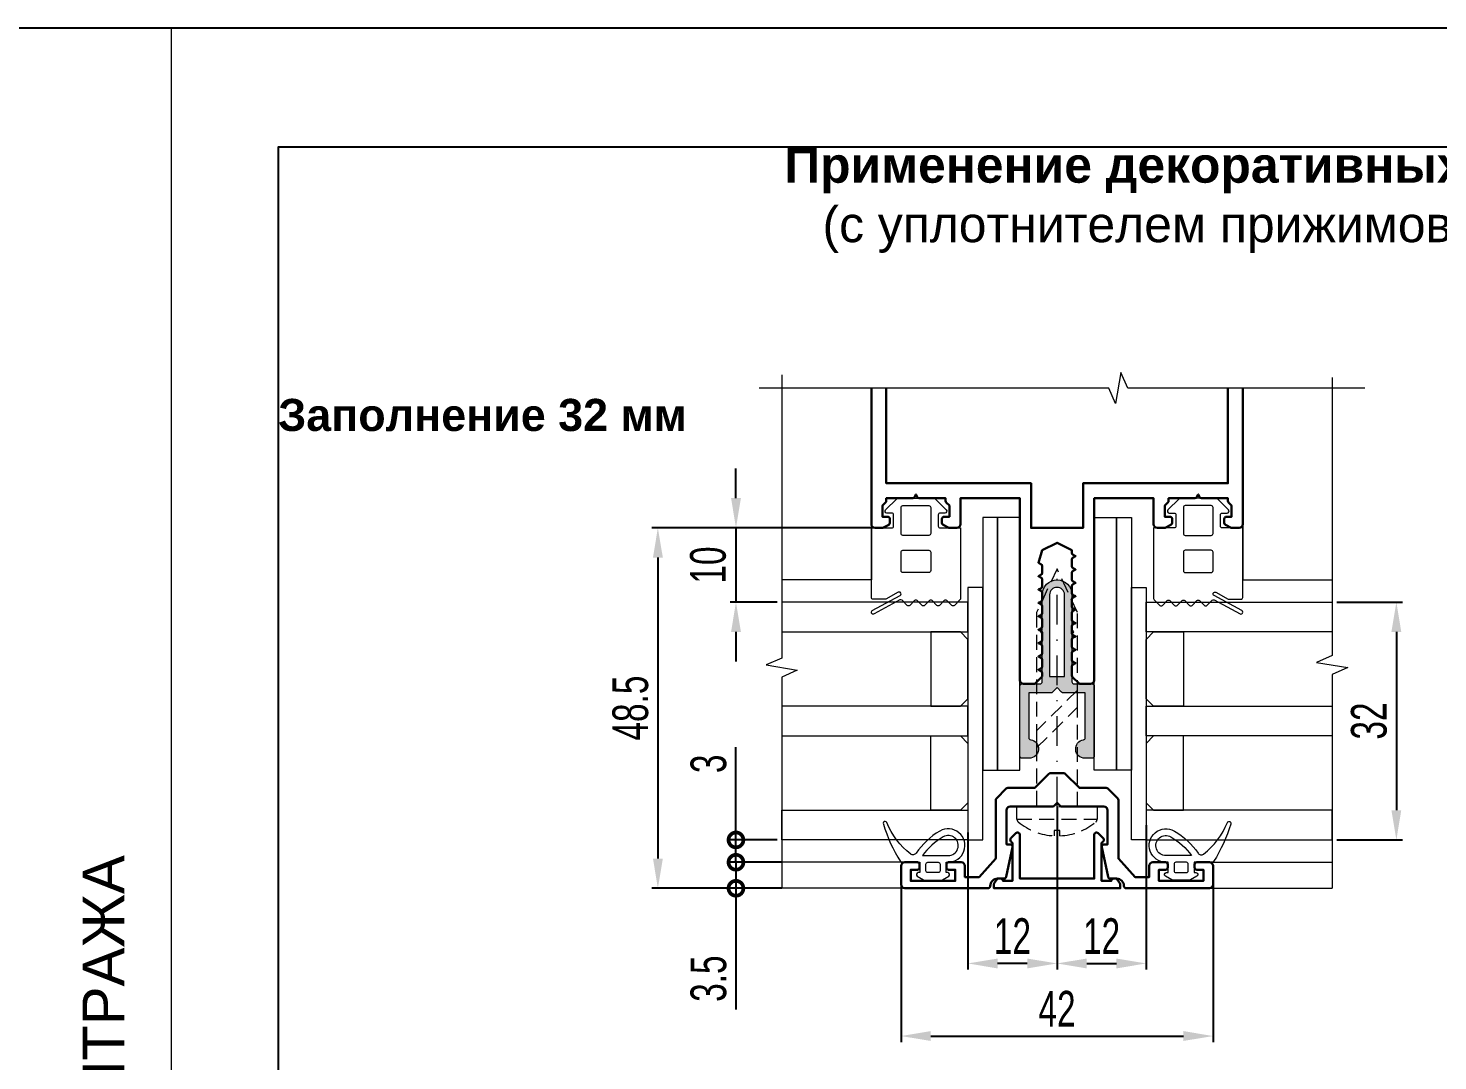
# Model space of a CAD drawing. Extents: x -37 to 8820, y -336 to 478.
# Drawn here: x 8194 to 8312.6, y 210.1 to 297 of the extents above; entities that cross this region are included whole.
import ezdxf
from ezdxf.enums import TextEntityAlignment as Align

# ---------------------------------------------------------------- set-up
doc = ezdxf.new("R2010")
doc.units = 0
doc.header["$LTSCALE"] = 5
doc.linetypes.add('DASHDOT', pattern=[1, 0.5, -0.25, 0, -0.25])
doc.linetypes.add('HIDDEN', pattern=[0.375, 0.25, -0.125])
doc.layers.get('0').update_dxf_attribs({"linetype": 'CONTINUOUS', "lineweight": 30})
doc.layers.get('DEFPOINTS').update_dxf_attribs({"linetype": 'CONTINUOUS'})
for name, color, linetype, lineweight in [('1', 6, 'DASHDOT', 13), ('2', 3, 'HIDDEN', 13), ('3', 1, 'CONTINUOUS', 20), ('Dimentions', 5, 'CONTINUOUS', 15), ('Glass', 5, 'CONTINUOUS', 20), ('Зигзаг', 1, 'CONTINUOUS', 15), ('Конструкции', 252, 'CONTINUOUS', 20), ('Подкладки', 1, 'CONTINUOUS', 20), ('Текстовый', 7, 'CONTINUOUS', 9), ('Уплотнители', 1, 'CONTINUOUS', 20), ('Штриховка', 1, 'CONTINUOUS', 5)]:
    doc.layers.add(name, color=color, linetype=linetype, lineweight=lineweight)
doc.layers.add('Скрытые', color=14, linetype='CONTINUOUS', plot=False)
doc.styles.add('3', font='RUSS.SHX', dxfattribs={"width": 0.7, "height": 3})
doc.styles.add('4', font='RUSS.shx', dxfattribs={"width": 0.7, "height": 3.5})
doc.styles.add('Каталожный', font='arial.ttf', dxfattribs={"height": 2.5})
doc.styles.add('Фирм', font='arial.ttf', dxfattribs={"height": 3.5})
doc.dimstyles.new('MX1_6', dxfattribs={"dimtxt": 3, "dimasz": 2.5, "dimexe": 0.5, "dimexo": 0, "dimgap": 0.8, "dimtad": 1, "dimlfac": 1.6, "dimdsep": 46, "dimtxsty": '3', "dimcen": 0, "dimclrd": 256, "dimclre": 256, "dimclrt": 256, "dimaunit": 1, "dimadec": 0, "dimazin": 0, "dimtfac": 1, "dimtmove": 0, "dimatfit": 1, "dimfxl": 1, "dimtvp": 1, "dimtolj": 1, "dimtzin": 0, "dimarcsym": 0})

# ---------------------------------------------------------------- blocks, each defined once
blk = doc.blocks.new('*D79')
at = {"layer": 'DEFPOINTS', "color": 0, "linetype": 'Continuous', "transparency": 16777216}
for p in [(8304.07, 248.72), (8304.07, 228.72), (8309.07, 228.72)]:
    blk.add_point(p, dxfattribs=at)
at = {"layer": 'Dimentions', "linetype": 'Continuous', "lineweight": -2, "transparency": 16777216}
for p, q in [((8304.07, 248.72), (8309.57, 248.72)), ((8309.07, 246.22), (8309.07, 231.22)), ((8304.07, 228.72), (8309.57, 228.72))]:
    blk.add_line(p, q, dxfattribs=at)
at = {"layer": 'Dimentions', "linetype": 'Continuous', "transparency": 16777216}
for points in [[(8308.65, 246.22), (8309.48, 246.22), (8309.07, 248.72)], [(8308.65, 231.22), (8309.48, 231.22), (8309.07, 228.72)]]:
    blk.add_solid(points, dxfattribs=at)
at = {"layer": 'Dimentions', "linetype": 'Continuous', "transparency": 16777216, "insert": (8306.77, 238.72), "char_height": 3, "attachment_point": 5, "rotation": 90, "style": '3'}
blk.add_mtext('\\A1;32', dxfattribs=at)
blk = doc.blocks.new('_DotSmall')
at = {"color": 0, "linetype": 'ByBlock', "const_width": 0.5}
blk.add_lwpolyline([(-0.0625, 0, 1), (0.0625, 0, 1)], format="xyb", close=True, dxfattribs=at)
blk = doc.blocks.new('*D80')
at = {"layer": 'DEFPOINTS', "color": 0, "linetype": 'Continuous', "transparency": 16777216}
for p in [(8256.98, 228.72), (8253.51, 226.84), (8257.37, 226.84)]:
    blk.add_point(p, dxfattribs=at)
at = {"layer": 'Dimentions', "linetype": 'Continuous', "lineweight": -2, "transparency": 16777216}
for p, q in [((8253.51, 228.72), (8253.51, 236.52)), ((8256.98, 228.72), (8253.01, 228.72)), ((8253.51, 226.84), (8253.51, 228.72)), ((8257.37, 226.84), (8253.01, 226.84)), ((8253.51, 226.84), (8253.51, 224.34))]:
    blk.add_line(p, q, dxfattribs=at)
at = {"layer": 'Dimentions', "linetype": 'Continuous', "lineweight": -2, "transparency": 16777216, "xscale": 2.5, "yscale": 2.5, "zscale": 2.5}
for p, rotation in [((8253.51, 228.72), 270), ((8253.51, 226.84), 90)]:
    blk.add_blockref('_DotSmall', p, dxfattribs=dict(at, rotation=rotation))
at = {"layer": 'Dimentions', "linetype": 'Continuous', "transparency": 16777216, "insert": (8251.21, 235.12), "char_height": 3, "attachment_point": 5, "rotation": 90, "style": '3'}
blk.add_mtext('\\A1;3', dxfattribs=at)
blk = doc.blocks.new('*D81')
at = {"layer": 'DEFPOINTS', "color": 0, "linetype": 'Continuous', "transparency": 16777216}
for p in [(8257.37, 226.84), (8253.51, 224.65), (8257.37, 224.65)]:
    blk.add_point(p, dxfattribs=at)
at = {"layer": 'Dimentions', "linetype": 'Continuous', "lineweight": -2, "transparency": 16777216}
for p, q in [((8253.51, 226.84), (8253.51, 229.34)), ((8257.37, 226.84), (8253.01, 226.84)), ((8253.51, 226.84), (8253.51, 224.65)), ((8257.37, 224.65), (8253.01, 224.65)), ((8253.51, 224.65), (8253.51, 214.45))]:
    blk.add_line(p, q, dxfattribs=at)
at = {"layer": 'Dimentions', "linetype": 'Continuous', "lineweight": -2, "transparency": 16777216, "xscale": 2.5, "yscale": 2.5, "zscale": 2.5}
for p, rotation in [((8253.51, 226.84), 270), ((8253.51, 224.65), 90)]:
    blk.add_blockref('_DotSmall', p, dxfattribs=dict(at, rotation=rotation))
at = {"layer": 'Dimentions', "linetype": 'Continuous', "transparency": 16777216, "insert": (8251.21, 217.05), "char_height": 3, "attachment_point": 5, "rotation": 90, "style": '3'}
blk.add_mtext('\\A1;3.5', dxfattribs=at)
blk = doc.blocks.new('*D82')
at = {"layer": 'DEFPOINTS', "color": 0, "linetype": 'Continuous', "transparency": 16777216}
for p in [(8264.9, 254.97), (8253.51, 248.72), (8256.98, 248.72)]:
    blk.add_point(p, dxfattribs=at)
at = {"layer": 'Dimentions', "linetype": 'Continuous', "lineweight": -2, "transparency": 16777216}
for p, q in [((8253.51, 257.47), (8253.51, 259.97)), ((8264.9, 254.97), (8253.01, 254.97)), ((8253.51, 254.97), (8253.51, 248.72)), ((8256.98, 248.72), (8253.01, 248.72)), ((8253.51, 246.22), (8253.51, 243.72))]:
    blk.add_line(p, q, dxfattribs=at)
at = {"layer": 'Dimentions', "linetype": 'Continuous', "transparency": 16777216}
for points in [[(8253.1, 257.47), (8253.93, 257.47), (8253.51, 254.97)], [(8253.1, 246.22), (8253.93, 246.22), (8253.51, 248.72)]]:
    blk.add_solid(points, dxfattribs=at)
at = {"layer": 'Dimentions', "linetype": 'Continuous', "transparency": 16777216, "insert": (8251.17, 251.84), "char_height": 3, "attachment_point": 5, "rotation": 90, "style": '3'}
blk.add_mtext('\\A1;10', dxfattribs=at)
blk = doc.blocks.new('*D83')
at = {"layer": 'DEFPOINTS', "color": 0, "linetype": 'Continuous', "transparency": 16777216}
for p in [(8257.19, 254.97), (8246.94, 224.65), (8257.37, 224.65)]:
    blk.add_point(p, dxfattribs=at)
at = {"layer": 'Dimentions', "linetype": 'Continuous', "lineweight": -2, "transparency": 16777216}
for p, q in [((8257.19, 254.97), (8246.44, 254.97)), ((8246.94, 252.47), (8246.94, 227.15)), ((8257.37, 224.65), (8246.44, 224.65))]:
    blk.add_line(p, q, dxfattribs=at)
at = {"layer": 'Dimentions', "linetype": 'Continuous', "transparency": 16777216}
for points in [[(8246.53, 252.47), (8247.36, 252.47), (8246.94, 254.97)], [(8246.53, 227.15), (8247.36, 227.15), (8246.94, 224.65)]]:
    blk.add_solid(points, dxfattribs=at)
at = {"layer": 'Dimentions', "linetype": 'Continuous', "transparency": 16777216, "insert": (8244.64, 239.81), "char_height": 3, "attachment_point": 5, "rotation": 90, "style": '3'}
blk.add_mtext('\\A1;48.5', dxfattribs=at)
blk = doc.blocks.new('*D175')
at = {"layer": 'DEFPOINTS', "color": 0, "transparency": 16777216}
for p in [(8280.52, 231.53), (8273.02, 229.34), (8273.02, 218.33)]:
    blk.add_point(p, dxfattribs=at)
at = {"layer": 'Dimentions', "lineweight": -2, "transparency": 16777216}
for p, q in [((8280.52, 231.53), (8280.52, 217.83)), ((8273.02, 229.34), (8273.02, 217.83)), ((8278.02, 218.33), (8275.52, 218.33))]:
    blk.add_line(p, q, dxfattribs=at)
at = {"layer": 'Dimentions', "transparency": 16777216}
for points in [[(8275.52, 218.74), (8275.52, 217.91), (8273.02, 218.33)], [(8278.02, 218.74), (8278.02, 217.91), (8280.52, 218.33)]]:
    blk.add_solid(points, dxfattribs=at)
at = {"layer": 'Dimentions', "transparency": 16777216, "insert": (8276.77, 220.63), "char_height": 3, "attachment_point": 5, "style": '3'}
blk.add_mtext('\\A1;12', dxfattribs=at)
blk = doc.blocks.new('*D176')
at = {"layer": 'DEFPOINTS', "color": 0, "transparency": 16777216}
for p in [(8280.52, 231.53), (8288.02, 229.97), (8288.02, 218.33)]:
    blk.add_point(p, dxfattribs=at)
at = {"layer": 'Dimentions', "lineweight": -2, "transparency": 16777216}
for p, q in [((8280.52, 231.53), (8280.52, 217.83)), ((8288.02, 229.97), (8288.02, 217.83)), ((8283.02, 218.33), (8285.52, 218.33))]:
    blk.add_line(p, q, dxfattribs=at)
at = {"layer": 'Dimentions', "transparency": 16777216}
for points in [[(8283.02, 218.74), (8283.02, 217.91), (8280.52, 218.33)], [(8285.52, 218.74), (8285.52, 217.91), (8288.02, 218.33)]]:
    blk.add_solid(points, dxfattribs=at)
at = {"layer": 'Dimentions', "transparency": 16777216, "insert": (8284.27, 220.63), "char_height": 3, "attachment_point": 5, "style": '3'}
blk.add_mtext('\\A1;12', dxfattribs=at)
blk = doc.blocks.new('*D177')
at = {"layer": 'DEFPOINTS', "color": 0, "transparency": 16777216}
for p in [(8267.4, 224.97), (8293.65, 224.97), (8293.65, 212.22)]:
    blk.add_point(p, dxfattribs=at)
at = {"layer": 'Dimentions', "lineweight": -2, "transparency": 16777216}
for p, q in [((8267.4, 224.97), (8267.4, 211.72)), ((8293.65, 224.97), (8293.65, 211.72)), ((8269.9, 212.22), (8291.15, 212.22))]:
    blk.add_line(p, q, dxfattribs=at)
at = {"layer": 'Dimentions', "transparency": 16777216}
for points in [[(8269.9, 212.64), (8269.9, 211.81), (8267.4, 212.22)], [(8291.15, 212.64), (8291.15, 211.81), (8293.65, 212.22)]]:
    blk.add_solid(points, dxfattribs=at)
at = {"layer": 'Dimentions', "transparency": 16777216, "insert": (8280.52, 214.52), "char_height": 3, "attachment_point": 5, "style": '3'}
blk.add_mtext('\\A1;42', dxfattribs=at)
blk = doc.blocks.new('KP45571')
at = {"lineweight": -2, "flags": 128}
blk.add_lwpolyline([(6.21, -5.01, -0.414214), (6.21, -5.44), (5.54, -6.11, -0.668179), (5, -5.88), (5, 0), (-5, 0), (-5, -5.88, -0.668179), (-5.54, -6.11), (-6.21, -5.44, -0.414214), (-6.21, -5.01), (-6, -4.8), (-6, 0.3), (-7.3, 0.3), (-7.3, 0.3, -0.414214), (-7.6, 0), (-8, 0), (-8.5, 0.7), (-8.5, 1.3), (8.5, 1.3), (8.5, 0.7), (8, 0), (7.6, 0, -0.414214), (7.3, 0.3), (6, 0.3), (6, -4.8)], format="xyb", close=True, dxfattribs=at)
at = {"layer": '3', "style": '4', "width": 0.7, "flags": 3}
blk.add_attdef('КП45571', (0, 1.3), '', height=3.5, dxfattribs=at)

msp = doc.modelspace()

# ---------------------------------------------------------------- hatches: boundary and pattern name
at = {"layer": 'Штриховка'}
h = msp.add_hatch(color=256, dxfattribs=at)
h.dxf.hatch_style = 1
edge = h.paths.add_edge_path(flags=16)
edge.add_line((8281.1492, 242.4651), (8281.1492, 249.3401))
edge.add_arc((8280.5242, 249.3401), 0.625, 0, 180)
edge.add_line((8279.8992, 249.3401), (8279.8992, 242.4651))
edge.add_line((8279.8992, 242.4651), (8281.1492, 242.4651))
edge = h.paths.add_edge_path()
edge.add_arc((8278.1804, 236.3713), 0.7812, -90, 80.718201, ccw=False)
edge.add_line((8278.1804, 235.5901), (8277.5867, 235.5901))
edge.add_arc((8277.5867, 235.7776), 0.1875, 180, 270, ccw=False)
edge.add_line((8277.3992, 235.7776), (8277.3992, 241.6526))
edge.add_arc((8277.5867, 241.6526), 0.1875, 90, 180, ccw=False)
edge.add_line((8277.5867, 241.8401), (8279.0867, 241.8401))
edge.add_arc((8279.0867, 242.0276), 0.1875, 270, 360)
edge.add_line((8279.2742, 242.0276), (8279.2742, 246.0901))
edge.add_arc((8279.2742, 246.2151), 0.125, 90, 270, ccw=False)
edge.add_line((8279.2742, 246.3401), (8279.2742, 249.3401))
edge.add_arc((8280.5242, 249.3401), 1.25, 0, 180, ccw=False)
edge.add_line((8281.7742, 249.3401), (8281.7742, 246.3401))
edge.add_arc((8281.7742, 246.2151), 0.125, -90, 90, ccw=False)
edge.add_line((8281.7742, 246.0901), (8281.7742, 242.0276))
edge.add_arc((8281.9617, 242.0276), 0.1875, 180, 270)
edge.add_line((8281.9617, 241.8401), (8283.4617, 241.8401))
edge.add_arc((8283.4617, 241.6526), 0.1875, 0, 90, ccw=False)
edge.add_line((8283.6492, 241.6526), (8283.6492, 235.7776))
edge.add_arc((8283.4617, 235.7776), 0.1875, -90, 0, ccw=False)
edge.add_line((8283.4617, 235.5901), (8282.8679, 235.5901))
edge.add_arc((8282.8679, 236.3713), 0.7812, 99.281799, 270, ccw=False)
edge.add_arc((8282.7117, 237.3274), 0.1875, 279.281799, 360)
edge.add_line((8282.8992, 237.3274), (8282.8992, 241.0901))
edge.add_line((8282.8992, 241.0901), (8281.0393, 241.0901))
edge.add_arc((8281.0393, 241.2776), 0.1875, 225, 270, ccw=False)
edge.add_line((8280.9067, 241.145), (8280.5242, 241.5276))
edge.add_line((8280.5242, 241.5276), (8280.1416, 241.145))
edge.add_arc((8280.009, 241.2776), 0.1875, 270, 315, ccw=False)
edge.add_line((8280.009, 241.0901), (8278.1492, 241.0901))
edge.add_line((8278.1492, 241.0901), (8278.1492, 237.3274))
edge.add_arc((8278.3367, 237.3274), 0.1875, 180, 260.718201)

# ---------------------------------------------------------------- linework, layer by layer
msp.add_lwpolyline([(8264.8992, 266.7289), (8264.8992, 255.2776, 0.41421356), (8265.2117, 254.9651), (8265.7924, 254.9651, 0.11643382), (8265.8762, 254.9849), (8266.358, 255.2258, 0.28407904), (8266.4617, 255.3935), (8266.4617, 255.7151, 0.41421356), (8266.2742, 255.9026), (8265.8367, 255.9026), (8265.8367, 256.8401), (8266.0942, 257.0977, 0.19891237), (8266.1492, 257.2303), (8266.1492, 257.4651), (8268.377, 257.4651, 0.28407904), (8268.5447, 257.5687), (8268.6492, 257.7776), (8268.7536, 257.5687, 0.28407904), (8268.9213, 257.4651), (8271.1492, 257.4651), (8271.1492, 257.2303, 0.19891237), (8271.2041, 257.0977), (8271.4617, 256.8401), (8271.4617, 255.9026), (8271.0242, 255.9026, 0.41421356), (8270.8367, 255.7151), (8270.8367, 255.3935, 0.28407904), (8270.9403, 255.2258), (8271.4221, 254.9849, 0.11643382), (8271.5059, 254.9651), (8272.0867, 254.9651, 0.41421356), (8272.3992, 255.2776), (8272.3992, 257.4651), (8277.3992, 257.4651), (8277.3992, 242.1526, 0.41421356), (8277.7117, 241.8401), (8278.5715, 241.8401, 0.19891237), (8278.7041, 241.895), (8279.2192, 242.4102, 0.19891237), (8279.2742, 242.5428), (8279.2742, 242.7555, 0.28407904), (8279.1705, 242.9232), (8278.9617, 243.0276), (8279.1705, 243.132, 0.28407904), (8279.2742, 243.2997), (8279.2742, 243.8805, 0.28407904), (8279.1705, 244.0482), (8278.9617, 244.1526), (8279.1705, 244.257, 0.28407904), (8279.2742, 244.4247), (8279.2742, 245.0055, 0.28407904), (8279.1705, 245.1732), (8278.9617, 245.2776), (8279.1705, 245.382, 0.28407904), (8279.2742, 245.5497), (8279.2742, 246.1305, 0.28407904), (8279.1705, 246.2982), (8278.9617, 246.4026), (8279.1705, 246.507, 0.28407904), (8279.2742, 246.6747), (8279.2742, 247.2555, 0.28407904), (8279.1705, 247.4232), (8278.9617, 247.5276), (8279.1705, 247.632, 0.28407904), (8279.2742, 247.7997), (8279.2742, 248.3805, 0.28407904), (8279.1705, 248.5482), (8278.9617, 248.6526), (8279.1705, 248.757, 0.28407904), (8279.2742, 248.9247), (8279.2742, 249.5055, 0.28407904), (8279.1705, 249.6732), (8278.9617, 249.7776), (8279.1705, 249.882, 0.28407904), (8279.2742, 250.0497), (8279.2742, 250.6305, 0.28407904), (8279.1705, 250.7982), (8278.9617, 250.9026), (8279.1705, 251.007, 0.28407904), (8279.2742, 251.1747), (8279.2742, 251.7555, 0.28407904), (8279.1705, 251.9232), (8278.9617, 252.0276), (8279.2742, 253.0901), (8280.5242, 253.7151), (8281.7742, 253.0901), (8281.7742, 252.8622, 0.28407904), (8281.8778, 252.6945), (8282.0867, 252.5901), (8281.8778, 252.4857, 0.28407904), (8281.7742, 252.318), (8281.7742, 251.7372, 0.28407904), (8281.8778, 251.5695), (8282.0867, 251.4651), (8281.8778, 251.3607, 0.28407904), (8281.7742, 251.193), (8281.7742, 250.6122, 0.28407904), (8281.8778, 250.4445), (8282.0867, 250.3401), (8281.8778, 250.2357, 0.28407904), (8281.7742, 250.068), (8281.7742, 249.4872, 0.28407904), (8281.8778, 249.3195), (8282.0867, 249.2151), (8281.8778, 249.1107, 0.28407904), (8281.7742, 248.943), (8281.7742, 248.3622, 0.28407904), (8281.8778, 248.1945), (8282.0867, 248.0901), (8281.8778, 247.9857, 0.28407904), (8281.7742, 247.818), (8281.7742, 247.2372, 0.28407904), (8281.8778, 247.0695), (8282.0867, 246.9651), (8281.8778, 246.8607, 0.28407904), (8281.7742, 246.693), (8281.7742, 246.1122, 0.28407904), (8281.8778, 245.9445), (8282.0867, 245.8401), (8281.8778, 245.7357, 0.28407904), (8281.7742, 245.568), (8281.7742, 244.9872, 0.28407904), (8281.8778, 244.8195), (8282.0867, 244.7151), (8281.8778, 244.6107, 0.28407904), (8281.7742, 244.443), (8281.7742, 243.8622, 0.28407904), (8281.8778, 243.6945), (8282.0867, 243.5901), (8281.8778, 243.4857, 0.28407904), (8281.7742, 243.318), (8281.7742, 242.5428, 0.19891237), (8281.8291, 242.4102), (8282.3442, 241.895, 0.19891237), (8282.4768, 241.8401), (8283.3367, 241.8401, 0.41421356), (8283.6492, 242.1526), (8283.6492, 257.4651), (8288.6492, 257.4651), (8288.6492, 255.2776, 0.41421356), (8288.9617, 254.9651), (8289.5424, 254.9651, 0.11643382), (8289.6262, 254.9849), (8290.108, 255.2258, 0.28407904), (8290.2117, 255.3935), (8290.2117, 255.7151, 0.41421356), (8290.0242, 255.9026), (8289.5867, 255.9026), (8289.5867, 256.8401), (8289.8442, 257.0977, 0.19891237), (8289.8992, 257.2303), (8289.8992, 257.4651), (8292.127, 257.4651, 0.28407904), (8292.2947, 257.5687), (8292.3992, 257.7776), (8292.5036, 257.5687, 0.28407904), (8292.6713, 257.4651), (8294.8992, 257.4651), (8294.8992, 257.2303, 0.19891237), (8294.9541, 257.0977), (8295.2117, 256.8401), (8295.2117, 255.9026), (8294.7742, 255.9026, 0.41421356), (8294.5867, 255.7151), (8294.5867, 255.3935, 0.28407904), (8294.6903, 255.2258), (8295.1721, 254.9849, 0.11643382), (8295.2559, 254.9651), (8295.8367, 254.9651, 0.41421356), (8296.1492, 255.2776), (8296.1492, 266.7289)], format="xyb")
msp.add_lwpolyline([(8266.1492, 266.7289), (8266.1492, 258.7151), (8278.3367, 258.7151), (8278.3367, 254.9651), (8282.7117, 254.9651), (8282.7117, 258.7151), (8294.8992, 258.7151), (8294.8992, 266.7289)])
msp.add_lwpolyline([(8272.4617, 226.8401), (8271.3992, 226.8401, 0.41421356), (8271.2117, 226.6526), (8271.2117, 226.4026, 0.41421356), (8271.3992, 226.2151), (8271.9617, 226.2151), (8271.9617, 225.2776), (8268.2117, 225.2776), (8268.2117, 226.2151), (8268.7742, 226.2151, 0.41421356), (8268.9617, 226.4026), (8268.9617, 226.6526, 0.41421356), (8268.7742, 226.8401), (8267.7117, 226.8401, 0.41421356), (8267.3992, 226.5276), (8267.3992, 224.9651, 0.41421356), (8267.7117, 224.6526), (8274.7117, 224.6526, 0.41421356), (8274.8992, 224.8401, -0.41421356), (8275.5242, 225.4651), (8276.0553, 225.4651, 0.35411857), (8276.2387, 225.6136), (8276.7701, 228.1136, 0.47697553), (8276.5867, 228.3401), (8276.2742, 228.3401), (8276.2742, 231.2151, -0.41421356), (8276.5867, 231.5276), (8280.134, 231.5276, 0.19891237), (8280.2666, 231.5825), (8280.5242, 231.8401), (8280.7817, 231.5825, 0.19891237), (8280.9143, 231.5276), (8284.4617, 231.5276, -0.41421356), (8284.7742, 231.2151), (8284.7742, 228.3401), (8284.4617, 228.3401, 0.47697553), (8284.2782, 228.1136), (8284.8096, 225.6136, 0.35411857), (8284.993, 225.4651), (8285.5242, 225.4651, -0.41421356), (8286.1492, 224.8401, 0.41421356), (8286.3367, 224.6526), (8293.3367, 224.6526, 0.41421356), (8293.6492, 224.9651), (8293.6492, 226.5276, 0.41421356), (8293.3367, 226.8401), (8292.2742, 226.8401, 0.41421356), (8292.0867, 226.6526), (8292.0867, 226.4026, 0.41421356), (8292.2742, 226.2151), (8292.8367, 226.2151), (8292.8367, 225.2776), (8289.0867, 225.2776), (8289.0867, 226.2151), (8289.6492, 226.2151, 0.41421356), (8289.8367, 226.4026), (8289.8367, 226.6526, 0.41421356), (8289.6492, 226.8401), (8288.5867, 226.8401, 0.41421356), (8288.2742, 226.5276), (8288.2742, 225.5901), (8287.0867, 225.59), (8285.6804, 227.1526), (8285.6804, 232.0749, 0.19891237), (8285.6255, 232.2075), (8284.7978, 233.0352, 0.19891237), (8284.6652, 233.0901), (8282.3992, 233.0901), (8281.2041, 234.2852, 0.19891237), (8281.0715, 234.3401), (8279.9768, 234.3401, 0.19891237), (8279.8442, 234.2852), (8278.6492, 233.0901), (8276.3831, 233.0901, 0.19891237), (8276.2505, 233.0352), (8275.4228, 232.2075, 0.19891237), (8275.3679, 232.0749), (8275.3679, 227.1526), (8273.9617, 225.5901), (8272.7742, 225.5901), (8272.7742, 226.5276, 0.41421356)], format="xyb", close=True)
at = {"layer": '1'}
msp.add_line((8280.5242, 231.5276), (8280.5242, 251.5276), dxfattribs=at)
at = {"layer": '2'}
msp.add_line((8277.1492, 230.4715), (8283.8992, 230.4715), dxfattribs=at)
for points in [[(8282.2429, 231.5276), (8282.2429, 247.8417), (8280.5242, 251.5276), (8278.8054, 247.8417), (8278.8054, 231.5276)], [(8278.8054, 236.4559), (8282.2429, 239.8934), (8282.2429, 241.3256), (8278.8054, 237.8881)]]:
    msp.add_lwpolyline(points, close=True, dxfattribs=at)
msp.add_lwpolyline([(8280.2785, 229.0647, -0.16184886), (8277.2628, 230.2305, -0.22388754), (8277.1492, 230.4715), (8277.1492, 231.5276), (8283.8992, 231.5276), (8283.8992, 230.4715, -0.22388754), (8283.7855, 230.2305, -0.16184886), (8280.7698, 229.0647), (8280.7698, 229.5024), (8280.2785, 229.5024)], format="xyb", close=True, dxfattribs=at)
at = {"layer": '3'}
for points in [[(8266.2005, 230.1792, 1.0422603), (8265.9155, 230.0517, 0.06938651), (8267.3527, 226.9123, 0.25612166), (8267.4845, 226.8401), (8268.9929, 226.8401), (8268.9929, 225.9651), (8268.8367, 225.9651, 0.76732699), (8268.7585, 225.6735), (8269.2998, 225.361, 0.1316525), (8269.3779, 225.3401), (8270.7954, 225.3401, 0.1316525), (8270.8735, 225.361), (8271.4148, 225.6735, 0.76732699), (8271.3367, 225.9651), (8271.1804, 225.9651), (8271.1804, 226.8401), (8271.3679, 226.8401, 1.30631166), (8270.6592, 229.461, 0.11066769), (8268.6568, 227.6007, -0.42927293), (8268.2093, 227.5294, -0.13544749)], [(8294.8478, 230.1792, -1.0422603), (8295.1328, 230.0517, -0.06938651), (8293.6956, 226.9123, -0.25612166), (8293.5638, 226.8401), (8292.0554, 226.8401), (8292.0554, 225.9651), (8292.2117, 225.9651, -0.76732699), (8292.2898, 225.6735), (8291.7485, 225.361, -0.1316525), (8291.6704, 225.3401), (8290.2529, 225.3401, -0.1316525), (8290.1748, 225.361), (8289.6335, 225.6735, -0.76732699), (8289.7117, 225.9651), (8289.8679, 225.9651), (8289.8679, 226.8401), (8289.6804, 226.8401, -1.30631166), (8290.3891, 229.461, -0.11066769), (8292.3915, 227.6007, 0.42927293), (8292.839, 227.5294, 0.13544749)], [(8271.3679, 227.4026, 1.30631166), (8270.9427, 228.9751, 0.10411857), (8269.2054, 227.4026)], [(8289.6804, 227.4026, -1.30631166), (8290.1056, 228.9751, -0.10411857), (8291.8429, 227.4026)], [(8269.6492, 226.8401), (8270.5242, 226.8401, -0.41421356), (8270.6804, 226.6838), (8270.6804, 226.1213, -0.41421356), (8270.5242, 225.9651), (8269.6492, 225.9651, -0.41421356), (8269.4929, 226.1213), (8269.4929, 226.6838, -0.41421356)], [(8291.3992, 226.8401), (8290.5242, 226.8401, 0.41421356), (8290.3679, 226.6838), (8290.3679, 226.1213, 0.41421356), (8290.5242, 225.9651), (8291.3992, 225.9651, 0.41421356), (8291.5554, 226.1213), (8291.5554, 226.6838, 0.41421356)]]:
    msp.add_lwpolyline(points, format="xyb", close=True, dxfattribs=at)
at = {"layer": 'Dimentions', "linetype": 'Continuous'}
msp.add_line((8206, 297), (8206, 0), dxfattribs=at)
at = {"layer": 'Glass'}
for points in [[(8257.3689, 246.2151), (8273.0242, 246.2151), (8273.0242, 248.7151), (8257.3689, 248.7151)], [(8303.6794, 246.2151), (8288.0242, 246.2151), (8288.0242, 248.7151), (8303.6794, 248.7151)], [(8273.0242, 240.5901), (8273.0242, 245.5901), (8272.3992, 246.2151), (8269.8992, 246.2151), (8269.8992, 239.9651), (8272.3992, 239.9651)], [(8288.0242, 240.5901), (8288.0242, 245.5901), (8288.6492, 246.2151), (8291.1492, 246.2151), (8291.1492, 239.9651), (8288.6492, 239.9651)], [(8257.3689, 237.4651), (8273.0242, 237.4651), (8273.0242, 239.9651), (8257.3689, 239.9651)], [(8303.6794, 237.4651), (8288.0242, 237.4651), (8288.0242, 239.9651), (8303.6794, 239.9651)], [(8273.0242, 236.8401), (8273.0242, 231.8401), (8272.3992, 231.2151), (8269.8992, 231.2151), (8269.8992, 237.4651), (8272.3992, 237.4651)], [(8288.0242, 236.8401), (8288.0242, 231.8401), (8288.6492, 231.2151), (8291.1492, 231.2151), (8291.1492, 237.4651), (8288.6492, 237.4651)], [(8257.3689, 231.2151), (8273.0242, 231.2151), (8273.0242, 228.7151), (8257.3689, 228.7151)], [(8303.6794, 231.2151), (8288.0242, 231.2151), (8288.0242, 228.7151), (8303.6794, 228.7151)]]:
    msp.add_lwpolyline(points, close=True, dxfattribs=at)
at = {"layer": 'Зигзаг'}
for points in [[(8306.4079, 266.7289), (8286.4668, 266.7289), (8285.8859, 268.0468), (8285.4503, 265.4341), (8284.8678, 266.7289), (8255.4684, 266.7289)], [(8257.3689, 267.8343), (8257.3689, 244.0202), (8256.051, 243.4394), (8258.6637, 243.0037), (8257.3689, 242.4212), (8257.3689, 224.6526)], [(8303.6794, 267.6273), (8303.6794, 244.2273), (8302.3615, 243.6464), (8304.9742, 243.2108), (8303.6794, 242.6283), (8303.6794, 224.6526)]]:
    msp.add_lwpolyline(points, dxfattribs=at)
at = {"layer": 'Конструкции'}
for p, q in [((8267.7117, 226.8401), (8257.3689, 226.8401)), ((8293.3367, 226.8401), (8303.6794, 226.8401)), ((8267.7117, 224.6526), (8257.3689, 224.6526)), ((8293.3367, 224.6526), (8303.6794, 224.6526))]:
    msp.add_line(p, q, dxfattribs=at)
for points in [[(8264.8992, 266.7289), (8264.8992, 250.5901), (8257.3689, 250.5901)], [(8296.1492, 266.7289), (8296.1492, 250.5901), (8303.6794, 250.5901)]]:
    msp.add_lwpolyline(points, dxfattribs=at)
at = {"layer": 'Подкладки'}
for points in [[(8275.5242, 255.8401), (8274.2742, 255.8401), (8274.2742, 234.5901), (8275.5242, 234.5901)], [(8277.3992, 255.8401), (8275.5242, 255.8401), (8275.5242, 234.5901), (8277.3992, 234.5901)], [(8283.6492, 255.8401), (8285.5242, 255.8401), (8285.5242, 234.5901), (8283.6492, 234.5901)], [(8285.5242, 255.8401), (8286.7742, 255.8401), (8286.7742, 234.5901), (8285.5242, 234.5901)], [(8274.2742, 249.9651), (8273.0242, 249.9651), (8273.0242, 228.7151), (8274.2742, 228.7151)], [(8286.7742, 249.9651), (8288.0242, 249.9651), (8288.0242, 228.7151), (8286.7742, 228.7151)]]:
    msp.add_lwpolyline(points, close=True, dxfattribs=at)
for points in [[(8278.3064, 237.1424, -0.92211283), (8278.1804, 235.5901), (8277.5867, 235.5901, -0.41421356), (8277.3992, 235.7776), (8277.3992, 241.6526, -0.41421356), (8277.5867, 241.8401), (8279.0867, 241.8401, 0.41421356), (8279.2742, 242.0276), (8279.2742, 246.0901, -1), (8279.2742, 246.3401), (8279.2742, 249.3401, -1), (8281.7742, 249.3401), (8281.7742, 246.3401, -1), (8281.7742, 246.0901), (8281.7742, 242.0276, 0.41421356), (8281.9617, 241.8401), (8283.4617, 241.8401, -0.41421356), (8283.6492, 241.6526), (8283.6492, 235.7776, -0.41421356), (8283.4617, 235.5901), (8282.8679, 235.5901, -0.92211283), (8282.7419, 237.1424, 0.36752318), (8282.8992, 237.3274), (8282.8992, 241.0901), (8281.0393, 241.0901, -0.19891237), (8280.9067, 241.145), (8280.5242, 241.5276), (8280.1416, 241.145, -0.19891237), (8280.009, 241.0901), (8278.1492, 241.0901), (8278.1492, 237.3274, 0.36752318)], [(8281.1492, 242.4651), (8281.1492, 249.3401, 1), (8279.8992, 249.3401), (8279.8992, 242.4651)]]:
    msp.add_lwpolyline(points, format="xyb", close=True, dxfattribs=at)
at = {"layer": 'Скрытые', "linetype": 'Continuous'}
for points in [[(8400, 297), (8190, 297), (8190, 0), (8400, 0)], [(8380, 10), (8380, 287), (8215, 287), (8215, 10)]]:
    msp.add_lwpolyline(points, close=True, dxfattribs=at)
at = {"layer": 'Уплотнители'}
for points in [[(8267.1684, 249.5509), (8266.1233, 248.984, -0.12491271), (8266.0488, 248.9651), (8265.0554, 248.9651, -0.41421356), (8264.8992, 249.1213), (8264.8992, 254.9651), (8266.6179, 254.9651, 0.41421356), (8266.7742, 255.1213), (8266.7742, 256.0588, 0.41421356), (8266.6179, 256.2151), (8266.2117, 256.2151, -0.66858666), (8266.1013, 256.4819), (8267.0409, 257.4194, -0.19861919), (8267.1513, 257.4651), (8270.147, 257.4651, -0.19861919), (8270.2574, 257.4194), (8271.197, 256.4819, -0.66858666), (8271.0867, 256.2151), (8270.6804, 256.2151, 0.41421356), (8270.5242, 256.0588), (8270.5242, 255.1213, 0.41421356), (8270.6804, 254.9651), (8272.3992, 254.9651), (8272.3992, 249.0298, -0.19891237), (8272.3534, 248.9193), (8271.8846, 248.4506, -0.41421356), (8271.6637, 248.4506), (8271.2596, 248.8546, 0.41421356), (8271.0387, 248.8546), (8270.6346, 248.4506, -0.41421356), (8270.4137, 248.4506), (8270.0096, 248.8546, 0.41421356), (8269.7887, 248.8546), (8269.3846, 248.4506, -0.41421356), (8269.1637, 248.4506), (8268.7596, 248.8546, 0.41421356), (8268.5387, 248.8546), (8268.1346, 248.4506, -0.41421356), (8267.9137, 248.4506), (8267.4816, 248.8826, 0.33207606), (8267.2966, 248.9095), (8265.1299, 247.734, -1), (8264.9809, 248.0087), (8267.3174, 249.2763, 1)], [(8293.8799, 249.5509), (8294.925, 248.984, 0.12491271), (8294.9995, 248.9651), (8295.9929, 248.9651, 0.41421356), (8296.1492, 249.1213), (8296.1492, 254.9651), (8294.4304, 254.9651, -0.41421356), (8294.2742, 255.1213), (8294.2742, 256.0588, -0.41421356), (8294.4304, 256.2151), (8294.8367, 256.2151, 0.66858666), (8294.947, 256.4819), (8294.0074, 257.4194, 0.19861919), (8293.897, 257.4651), (8290.9013, 257.4651, 0.19861919), (8290.7909, 257.4194), (8289.8513, 256.4819, 0.66858666), (8289.9617, 256.2151), (8290.3679, 256.2151, -0.41421356), (8290.5242, 256.0588), (8290.5242, 255.1213, -0.41421356), (8290.3679, 254.9651), (8288.6492, 254.9651), (8288.6492, 249.0298, 0.19891237), (8288.6949, 248.9193), (8289.1637, 248.4506, 0.41421356), (8289.3846, 248.4506), (8289.7887, 248.8546, -0.41421356), (8290.0096, 248.8546), (8290.4137, 248.4506, 0.41421356), (8290.6346, 248.4506), (8291.0387, 248.8546, -0.41421356), (8291.2596, 248.8546), (8291.6637, 248.4506, 0.41421356), (8291.8846, 248.4506), (8292.2887, 248.8546, -0.41421356), (8292.5096, 248.8546), (8292.9137, 248.4506, 0.41421356), (8293.1346, 248.4506), (8293.5667, 248.8826, -0.33207606), (8293.7517, 248.9095), (8295.9184, 247.734, 1), (8296.0674, 248.0087), (8293.7309, 249.2763, -1)], [(8267.5554, 256.8401), (8269.7429, 256.8401, -0.41421356), (8269.8992, 256.6838), (8269.8992, 254.4963, -0.41421356), (8269.7429, 254.3401), (8267.5554, 254.3401, -0.41421356), (8267.3992, 254.4963), (8267.3992, 256.6838, -0.41421356)], [(8293.4929, 256.8401), (8291.3054, 256.8401, 0.41421356), (8291.1492, 256.6838), (8291.1492, 254.4963, 0.41421356), (8291.3054, 254.3401), (8293.4929, 254.3401, 0.41421356), (8293.6492, 254.4963), (8293.6492, 256.6838, 0.41421356)], [(8267.5554, 253.0901), (8269.7429, 253.0901, -0.41421356), (8269.8992, 252.9338), (8269.8992, 251.3713, -0.41421356), (8269.7429, 251.2151), (8267.5554, 251.2151, -0.41421356), (8267.3992, 251.3713), (8267.3992, 252.9338, -0.41421356)], [(8293.4929, 253.0901), (8291.3054, 253.0901, 0.41421356), (8291.1492, 252.9338), (8291.1492, 251.3713, 0.41421356), (8291.3054, 251.2151), (8293.4929, 251.2151, 0.41421356), (8293.6492, 251.3713), (8293.6492, 252.9338, 0.41421356)]]:
    msp.add_lwpolyline(points, format="xyb", close=True, dxfattribs=at)

# ---------------------------------------------------------------- block references
at = {"xscale": 0.625, "yscale": 0.625, "zscale": 0.625, "rotation": 180}
msp.add_blockref('KP45571', (8280.5242, 225.4651), dxfattribs=at)

# ---------------------------------------------------------------- texts
at = {"layer": 'Текстовый', "style": 'Фирм'}
msp.add_text('ОСНОВНЫЕ  СЕЧЕНИЯ  ВИТРАЖА', height=3.5, rotation=90, dxfattribs=at).set_placement((8202.0431, 186.2205), align=Align.CENTER)
at = {"layer": 'Текстовый', "linetype": 'Continuous', "attachment_point": 1, "style": 'Каталожный'}
for s, insert, char_height, width in [('\\pxqc;{\\fArial|b1|i0|c204|p34;Применение декоративных прижимов \\P}(с уплотнителем прижимов КПУ-19-1)', (8215, 287), 3, 165), ('\\pxql;{\\fArial|b1|i0|c204|p34;Заполнение 32 мм}', (8215, 265.8181), 2.7, 42.664921)]:
    msp.add_mtext(s, dxfattribs=dict(at, insert=insert, char_height=char_height, width=width))

# ---------------------------------------------------------------- dimensions: what is measured, and where the dimension line sits
at = {"layer": 'Dimentions', "linetype": 'Continuous'}
for base, p1, p2, picture, middle in [((8253.5143, 248.718), (8264.8992, 254.9651), (8256.979, 248.718), '*D82', (8251.1715, 251.8415)), ((8246.9443, 224.6526), (8257.1882, 254.968), (8257.3689, 224.6526), '*D83', (8244.6443, 239.8103)), ((8309.067, 228.7151), (8304.0693, 248.7151), (8304.0693, 228.7151), '*D79', (8306.767, 238.7151))]:
    dim = msp.add_linear_dim(base=base, p1=p1, p2=p2, angle=90, dimstyle='MX1_6', dxfattribs=at)
    dim.commit()
    dim.dimension.update_dxf_attribs({"geometry": picture, "text_midpoint": middle})
dim = msp.add_linear_dim(base=(8253.5143, 226.8401), p1=(8256.979, 228.718), p2=(8257.3689, 226.8401), angle=90, dimstyle='MX1_6', override={"dimdec": 1, "dimblk1": 'DotSmall', "dimblk2": 'DotSmall', "dimsah": 1}, dxfattribs=at)
dim.commit()
dim.dimension.update_dxf_attribs({"geometry": '*D80', "text_midpoint": (8253.5143, 235.118), "dimtype": 160})
at = {"layer": 'Dimentions'}
for base, p1, p2, picture, middle in [((8273.0242, 218.325), (8280.5242, 231.5276), (8273.0242, 229.3401), '*D175', (8276.7742, 220.625)), ((8293.6492, 212.2234), (8267.3992, 224.9651), (8293.6492, 224.9651), '*D177', (8280.5242, 214.5234))]:
    dim = msp.add_linear_dim(base=base, p1=p1, p2=p2, angle=180, dimstyle='MX1_6', dxfattribs=at)
    dim.commit()
    dim.dimension.update_dxf_attribs({"geometry": picture, "text_midpoint": middle})
dim = msp.add_linear_dim(base=(8288.0242, 218.325), p1=(8280.5242, 231.5276), p2=(8288.0242, 229.9651), dimstyle='MX1_6', dxfattribs=at)
dim.commit()
dim.dimension.update_dxf_attribs({"geometry": '*D176', "text_midpoint": (8284.2742, 220.625)})
at = {"layer": 'Dimentions', "linetype": 'Continuous'}
dim = msp.add_linear_dim(base=(8253.5143, 224.6526), p1=(8257.3689, 226.8401), p2=(8257.3689, 224.6526), angle=90, dimstyle='MX1_6', override={"dimdec": 1, "dimblk1": 'DotSmall', "dimblk2": 'DotSmall', "dimsah": 1}, dxfattribs=at)
dim.commit()
dim.dimension.update_dxf_attribs({"geometry": '*D81', "text_midpoint": (8251.2143, 217.0526)})

doc.saveas('drawing.dxf')
